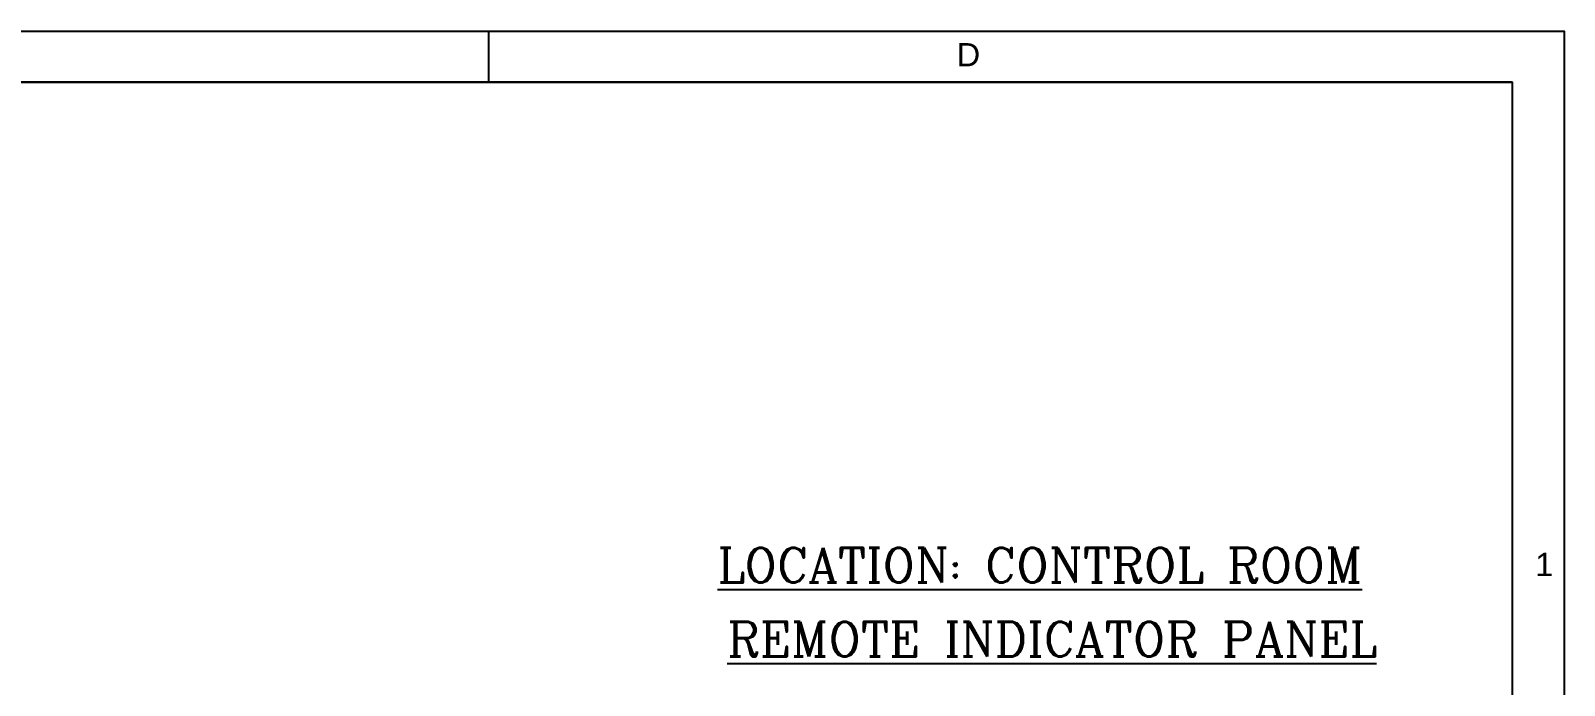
# Model space of a CAD drawing. Header units: inches. Extents: x 784 to 2184505, y 7 to 371504.
# Drawn here: x 159193 to 205116, y 347220 to 366831 of the extents above; entities that cross this region are included whole.
import ezdxf

# ---------------------------------------------------------------- set-up
doc = ezdxf.new("R2010")
doc.units = ezdxf.units.IN
doc.header["$MEASUREMENT"] = 0
doc.layers.add('SHEET', color=10, linetype='Continuous')
doc.styles.add('ROMANC', font='romanc.shx', dxfattribs={"height": 5})
doc.styles.get("Standard").update_dxf_attribs({"font": 'arial.ttf'})

msp = doc.modelspace()

# ---------------------------------------------------------------- linework, layer by layer
at = {"layer": 'SHEET', "color": 0, "linetype": 'Continuous'}
msp.add_line((172913.07839, 365289.619, 12132.91572), (172913.07839, 366830.97488, 12132.91572), dxfattribs=at)
at = {"layer": 'SHEET', "color": 124, "linetype": 'Continuous', "true_color": 0x00a183}
for p, q in [((82807.30919, 365289.619, 12132.91572), (203567.61843, 365289.619, 12132.91572)), ((82807.30919, 365289.619, 12132.91572), (203567.61843, 365289.619, 12132.91572)), ((82807.30919, 365289.619, 12132.91572), (203567.61843, 365289.619, 12132.91572)), ((203567.61843, 365289.619, 12132.91572), (82807.30919, 365289.619, 12132.91572)), ((203567.61843, 277041.70071, 12132.91572), (203567.61843, 365289.619, 12132.91572))]:
    msp.add_line(p, q, dxfattribs=at)
at = {"layer": 'SHEET', "color": 124, "linetype": 'Continuous', "true_color": 0x00a183, "elevation": 12132.91572}
msp.add_lwpolyline([(205115.82752, 275329.78858), (76614.47282, 275329.78858), (76614.47282, 366811.21585), (205115.82752, 366811.21585)], close=True, dxfattribs=at)

# ---------------------------------------------------------------- texts
at = {"style": 'ROMANC'}
for s, p in [('%%ULOCATION: CONTROL ROOM', (179761.15742, 350299.22849, 10919.62415)), ('%%UREMOTE INDICATOR PANEL', (180052.07483, 348087.09754, 386433.99139))]:
    msp.add_text(s, height=1037.7329945, dxfattribs=at).set_placement(p)
at = {"layer": 'SHEET', "color": 0, "linetype": 'Continuous'}
for s, p in [('D', (186922.3705, 365762.5972, 12132.91572)), ('1', (204244.75354, 350493.66358, 12132.91572))]:
    msp.add_text(s, height=696.69409, dxfattribs=at).set_placement(p)

doc.saveas('drawing.dxf')
